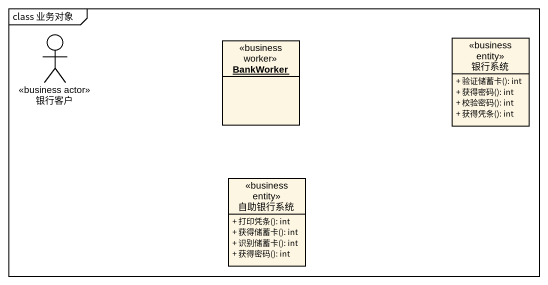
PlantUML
@startuml
mainframe class 业务对象
allowmixing
hide circle
hide empty members
skinparam classAttributeIconSize 0
actor 银行客户 <<business actor>>
object BankWorker <<business worker>>
class 银行系统 <<business entity>> {
  + 验证储蓄卡(): int
  + 获得密码(): int
  + 校验密码(): int
  + 获得凭条(): int
}
class 自助银行系统 <<business entity>> {
  + 打印凭条(): int
  + 获得储蓄卡(): int
  + 识别储蓄卡(): int
  + 获得密码(): int
}
@enduml
